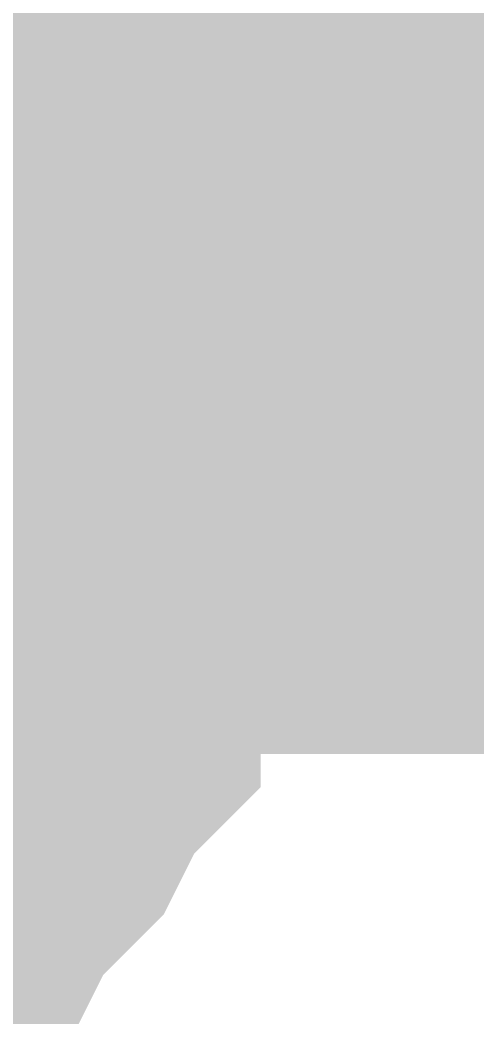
# Model space of a CAD drawing. Header units: inches. Extents: x 0 to 841, y 0 to 594.
# Drawn here: x 413.173 to 413.511, y 551.926 to 552.664 of the extents above; entities that cross this region are included whole.
import ezdxf

# ---------------------------------------------------------------- set-up
doc = ezdxf.new("R2010")
doc.units = ezdxf.units.IN
doc.layers.add('Sheet', color=255, linetype='Continuous')

msp = doc.modelspace()

# ---------------------------------------------------------------- linework, layer by layer
at = {"layer": 'Sheet'}
for points in [[(413.17875, 552.85481, 0.29972, 0.29972, 0), (413.20121, 552.80989, 0.29972, 0.29972, 0), (413.20121, 552.78743, 0.29972, 0.29972, 0), (413.22367, 552.74251, 0.29972, 0.29972, 0), (413.22367, 552.72006, 0.29972, 0.29972, 0), (413.24613, 552.67514, 0.29972, 0.29972, 0), (413.24613, 552.65268, 0.29972, 0.29972, 0), (413.26859, 552.60776, 0.29972, 0.29972, 0), (413.26859, 552.56284, 0.29972, 0.29972, 0), (413.26859, 552.54038, 0.29972, 0.29972, 0), (413.26859, 552.49546, 0.29972, 0.29972, 0)], [(413.17875, 552.85481, 0.29972, 0.29972, 0), (413.20121, 552.80989, 0.29972, 0.29972, 0), (413.20121, 552.78743, 0.29972, 0.29972, 0), (413.22367, 552.74251, 0.29972, 0.29972, 0), (413.22367, 552.72006, 0.29972, 0.29972, 0), (413.24613, 552.67514, 0.29972, 0.29972, 0), (413.24613, 552.65268, 0.29972, 0.29972, 0), (413.26859, 552.60776, 0.29972, 0.29972, 0), (413.26859, 552.56284, 0.29972, 0.29972, 0), (413.26859, 552.54038, 0.29972, 0.29972, 0), (413.26859, 552.49546, 0.29972, 0.29972, 0)], [(413.17875, 552.85481, 0.29972, 0.29972, 0), (413.20121, 552.80989, 0.29972, 0.29972, 0), (413.20121, 552.78743, 0.29972, 0.29972, 0), (413.22367, 552.74251, 0.29972, 0.29972, 0), (413.22367, 552.72006, 0.29972, 0.29972, 0), (413.24613, 552.67514, 0.29972, 0.29972, 0), (413.24613, 552.65268, 0.29972, 0.29972, 0), (413.26859, 552.60776, 0.29972, 0.29972, 0), (413.26859, 552.56284, 0.29972, 0.29972, 0), (413.26859, 552.54038, 0.29972, 0.29972, 0), (413.26859, 552.49546, 0.29972, 0.29972, 0)], [(413.17875, 552.85481, 0.29972, 0.29972, 0), (413.20121, 552.80989, 0.29972, 0.29972, 0), (413.20121, 552.78743, 0.29972, 0.29972, 0), (413.22367, 552.74251, 0.29972, 0.29972, 0), (413.22367, 552.72006, 0.29972, 0.29972, 0), (413.24613, 552.67514, 0.29972, 0.29972, 0), (413.24613, 552.65268, 0.29972, 0.29972, 0), (413.26859, 552.60776, 0.29972, 0.29972, 0), (413.26859, 552.56284, 0.29972, 0.29972, 0), (413.26859, 552.54038, 0.29972, 0.29972, 0), (413.26859, 552.49546, 0.29972, 0.29972, 0)], [(445.00147, 552.49546, 0.7493, 0.7493, 0), (429.99965, 552.49546, 0.7493, 0.7493, 0), (412.50502, 552.49546, 0.7493, 0.7493, 0), (412.50502, 552.49546, 0.7493, 0.7493, 0), (405.00411, 552.49546, 0.7493, 0.7493, 0), (405.00411, 552.49546, 0.7493, 0.7493, 0)], [(413.22367, 552.72006, 0.09906, 0.09906, 0), (413.24613, 552.67514, 0.09906, 0.09906, 0), (413.24613, 552.65268, 0.09906, 0.09906, 0), (413.26859, 552.60776, 0.09906, 0.09906, 0), (413.26859, 552.56284, 0.09906, 0.09906, 0), (413.26859, 552.54038, 0.09906, 0.09906, 0), (413.26859, 552.49546, 0.09906, 0.09906, 0)], [(413.22367, 552.72006, 0.09906, 0.09906, 0), (413.24613, 552.67514, 0.09906, 0.09906, 0), (413.24613, 552.65268, 0.09906, 0.09906, 0), (413.26859, 552.60776, 0.09906, 0.09906, 0), (413.26859, 552.56284, 0.09906, 0.09906, 0), (413.26859, 552.54038, 0.09906, 0.09906, 0), (413.26859, 552.49546, 0.09906, 0.09906, 0)], [(413.22367, 552.72006, 0.09906, 0.09906, 0), (413.24613, 552.67514, 0.09906, 0.09906, 0), (413.24613, 552.65268, 0.09906, 0.09906, 0), (413.26859, 552.60776, 0.09906, 0.09906, 0), (413.26859, 552.56284, 0.09906, 0.09906, 0), (413.26859, 552.54038, 0.09906, 0.09906, 0), (413.26859, 552.49546, 0.09906, 0.09906, 0)], [(413.22367, 552.72006, 0.09906, 0.09906, 0), (413.24613, 552.67514, 0.09906, 0.09906, 0), (413.24613, 552.65268, 0.09906, 0.09906, 0), (413.26859, 552.60776, 0.09906, 0.09906, 0), (413.26859, 552.56284, 0.09906, 0.09906, 0), (413.26859, 552.54038, 0.09906, 0.09906, 0), (413.26859, 552.49546, 0.09906, 0.09906, 0)], [(413.26859, 552.49546, 0.29972, 0.29972, 0), (413.26859, 552.45055, 0.29972, 0.29972, 0), (413.26859, 552.40563, 0.29972, 0.29972, 0), (413.26859, 552.38317, 0.29972, 0.29972, 0), (413.24613, 552.33825, 0.29972, 0.29972, 0), (413.24613, 552.29333, 0.29972, 0.29972, 0), (413.22367, 552.27087, 0.29972, 0.29972, 0), (413.22367, 552.22595, 0.29972, 0.29972, 0), (413.20121, 552.20349, 0.29972, 0.29972, 0), (413.20121, 552.15858, 0.29972, 0.29972, 0), (413.17875, 552.13612, 0.29972, 0.29972, 0), (413.1563, 552.0912, 0.29972, 0.29972, 0), (413.13384, 552.06874, 0.29972, 0.29972, 0), (413.11138, 552.04628, 0.29972, 0.29972, 0), (413.08892, 552.00136, 0.29972, 0.29972, 0), (413.06647, 551.9789, 0.29972, 0.29972, 0), (413.04401, 551.95644, 0.29972, 0.29972, 0), (413.02155, 551.93398, 0.29972, 0.29972, 0)], [(413.26859, 552.49546, 0.29972, 0.29972, 0), (413.26859, 552.45055, 0.29972, 0.29972, 0), (413.26859, 552.40563, 0.29972, 0.29972, 0), (413.26859, 552.38317, 0.29972, 0.29972, 0), (413.24613, 552.33825, 0.29972, 0.29972, 0), (413.24613, 552.29333, 0.29972, 0.29972, 0), (413.22367, 552.27087, 0.29972, 0.29972, 0), (413.22367, 552.22595, 0.29972, 0.29972, 0), (413.20121, 552.20349, 0.29972, 0.29972, 0), (413.20121, 552.15858, 0.29972, 0.29972, 0), (413.17875, 552.13612, 0.29972, 0.29972, 0), (413.1563, 552.0912, 0.29972, 0.29972, 0), (413.13384, 552.06874, 0.29972, 0.29972, 0), (413.11138, 552.04628, 0.29972, 0.29972, 0), (413.08892, 552.00136, 0.29972, 0.29972, 0), (413.06647, 551.9789, 0.29972, 0.29972, 0), (413.04401, 551.95644, 0.29972, 0.29972, 0), (413.02155, 551.93398, 0.29972, 0.29972, 0)], [(413.26859, 552.49546, 0.29972, 0.29972, 0), (413.26859, 552.45055, 0.29972, 0.29972, 0), (413.26859, 552.40563, 0.29972, 0.29972, 0), (413.26859, 552.38317, 0.29972, 0.29972, 0), (413.24613, 552.33825, 0.29972, 0.29972, 0), (413.24613, 552.29333, 0.29972, 0.29972, 0), (413.22367, 552.27087, 0.29972, 0.29972, 0), (413.22367, 552.22595, 0.29972, 0.29972, 0), (413.20121, 552.20349, 0.29972, 0.29972, 0), (413.20121, 552.15858, 0.29972, 0.29972, 0), (413.17875, 552.13612, 0.29972, 0.29972, 0), (413.1563, 552.0912, 0.29972, 0.29972, 0), (413.13384, 552.06874, 0.29972, 0.29972, 0), (413.11138, 552.04628, 0.29972, 0.29972, 0), (413.08892, 552.00136, 0.29972, 0.29972, 0), (413.06647, 551.9789, 0.29972, 0.29972, 0), (413.04401, 551.95644, 0.29972, 0.29972, 0), (413.02155, 551.93398, 0.29972, 0.29972, 0)], [(413.26859, 552.49546, 0.29972, 0.29972, 0), (413.26859, 552.45055, 0.29972, 0.29972, 0), (413.26859, 552.40563, 0.29972, 0.29972, 0), (413.26859, 552.38317, 0.29972, 0.29972, 0), (413.24613, 552.33825, 0.29972, 0.29972, 0), (413.24613, 552.29333, 0.29972, 0.29972, 0), (413.22367, 552.27087, 0.29972, 0.29972, 0), (413.22367, 552.22595, 0.29972, 0.29972, 0), (413.20121, 552.20349, 0.29972, 0.29972, 0), (413.20121, 552.15858, 0.29972, 0.29972, 0), (413.17875, 552.13612, 0.29972, 0.29972, 0), (413.1563, 552.0912, 0.29972, 0.29972, 0), (413.13384, 552.06874, 0.29972, 0.29972, 0), (413.11138, 552.04628, 0.29972, 0.29972, 0), (413.08892, 552.00136, 0.29972, 0.29972, 0), (413.06647, 551.9789, 0.29972, 0.29972, 0), (413.04401, 551.95644, 0.29972, 0.29972, 0), (413.02155, 551.93398, 0.29972, 0.29972, 0)], [(413.26859, 552.49546, 0.29972, 0.29972, 0), (413.26859, 552.49546, 0.29972, 0.29972, 0), (413.26859, 552.49546, 0.29972, 0.29972, 0), (413.26859, 552.49546, 0.29972, 0.29972, 0), (413.26859, 552.49546, 0.29972, 0.29972, 0), (413.26859, 552.49546, 0.29972, 0.29972, 0), (413.26859, 552.49546, 0.29972, 0.29972, 0), (413.26859, 552.49546, 0.29972, 0.29972, 0), (413.26859, 552.49546, 0.29972, 0.29972, 0), (413.26859, 552.49546, 0.29972, 0.29972, 0), (413.26859, 552.49546, 0.29972, 0.29972, 0), (413.26859, 552.49546, 0.29972, 0.29972, 0), (413.26859, 552.49546, 0.29972, 0.29972, 0), (413.26859, 552.49546, 0.29972, 0.29972, 0), (413.26859, 552.49546, 0.29972, 0.29972, 0), (413.26859, 552.49546, 0.29972, 0.29972, 0), (413.26859, 552.49546, 0.29972, 0.29972, 0), (413.26859, 552.49546, 0.29972, 0.29972, 0), (413.26859, 552.49546, 0.29972, 0.29972, 0), (413.26859, 552.49546, 0.29972, 0.29972, 0), (413.26859, 552.49546, 0.29972, 0.29972, 0), (413.26859, 552.49546, 0.29972, 0.29972, 0), (413.26859, 552.49546, 0.29972, 0.29972, 0), (413.26859, 552.49546, 0.29972, 0.29972, 0), (413.26859, 552.49546, 0.29972, 0.29972, 0), (413.26859, 552.49546, 0.29972, 0.29972, 0), (413.26859, 552.49546, 0.29972, 0.29972, 0), (413.26859, 552.49546, 0.29972, 0.29972, 0), (413.26859, 552.49546, 0.29972, 0.29972, 0), (413.26859, 552.49546, 0.29972, 0.29972, 0), (413.26859, 552.49546, 0.29972, 0.29972, 0), (413.26859, 552.49546, 0.29972, 0.29972, 0), (413.26859, 552.49546, 0.29972, 0.29972, 0)], [(413.26859, 552.49546, 0.29972, 0.29972, 0), (413.26859, 552.49546, 0.29972, 0.29972, 0)], [(413.26859, 552.49546, 0.29972, 0.29972, 0), (413.26859, 552.49546, 0.29972, 0.29972, 0), (413.26859, 552.49546, 0.29972, 0.29972, 0), (413.26859, 552.49546, 0.29972, 0.29972, 0), (413.26859, 552.49546, 0.29972, 0.29972, 0), (413.26859, 552.49546, 0.29972, 0.29972, 0), (413.26859, 552.49546, 0.29972, 0.29972, 0), (413.26859, 552.49546, 0.29972, 0.29972, 0), (413.26859, 552.49546, 0.29972, 0.29972, 0), (413.26859, 552.49546, 0.29972, 0.29972, 0), (413.26859, 552.49546, 0.29972, 0.29972, 0), (413.26859, 552.49546, 0.29972, 0.29972, 0), (413.26859, 552.49546, 0.29972, 0.29972, 0), (413.26859, 552.49546, 0.29972, 0.29972, 0), (413.26859, 552.49546, 0.29972, 0.29972, 0), (413.26859, 552.49546, 0.29972, 0.29972, 0), (413.26859, 552.49546, 0.29972, 0.29972, 0), (413.26859, 552.49546, 0.29972, 0.29972, 0), (413.26859, 552.49546, 0.29972, 0.29972, 0), (413.26859, 552.49546, 0.29972, 0.29972, 0), (413.26859, 552.49546, 0.29972, 0.29972, 0), (413.26859, 552.49546, 0.29972, 0.29972, 0), (413.26859, 552.49546, 0.29972, 0.29972, 0), (413.26859, 552.49546, 0.29972, 0.29972, 0), (413.26859, 552.49546, 0.29972, 0.29972, 0), (413.26859, 552.49546, 0.29972, 0.29972, 0), (413.26859, 552.49546, 0.29972, 0.29972, 0), (413.26859, 552.49546, 0.29972, 0.29972, 0), (413.26859, 552.49546, 0.29972, 0.29972, 0), (413.26859, 552.49546, 0.29972, 0.29972, 0), (413.26859, 552.49546, 0.29972, 0.29972, 0), (413.26859, 552.49546, 0.29972, 0.29972, 0), (413.26859, 552.49546, 0.29972, 0.29972, 0)], [(413.26859, 552.49546, 0.29972, 0.29972, 0), (413.26859, 552.49546, 0.29972, 0.29972, 0)], [(413.26859, 552.49546, 0.29972, 0.29972, 0), (413.26859, 552.49546, 0.29972, 0.29972, 0), (413.26859, 552.49546, 0.29972, 0.29972, 0), (413.26859, 552.49546, 0.29972, 0.29972, 0), (413.26859, 552.49546, 0.29972, 0.29972, 0), (413.26859, 552.49546, 0.29972, 0.29972, 0), (413.26859, 552.49546, 0.29972, 0.29972, 0), (413.26859, 552.49546, 0.29972, 0.29972, 0), (413.26859, 552.49546, 0.29972, 0.29972, 0), (413.26859, 552.49546, 0.29972, 0.29972, 0), (413.26859, 552.49546, 0.29972, 0.29972, 0), (413.26859, 552.49546, 0.29972, 0.29972, 0), (413.26859, 552.49546, 0.29972, 0.29972, 0), (413.26859, 552.49546, 0.29972, 0.29972, 0), (413.26859, 552.49546, 0.29972, 0.29972, 0), (413.26859, 552.49546, 0.29972, 0.29972, 0), (413.26859, 552.49546, 0.29972, 0.29972, 0), (413.26859, 552.49546, 0.29972, 0.29972, 0), (413.26859, 552.49546, 0.29972, 0.29972, 0), (413.26859, 552.49546, 0.29972, 0.29972, 0), (413.26859, 552.49546, 0.29972, 0.29972, 0), (413.26859, 552.49546, 0.29972, 0.29972, 0), (413.26859, 552.49546, 0.29972, 0.29972, 0), (413.26859, 552.49546, 0.29972, 0.29972, 0), (413.26859, 552.49546, 0.29972, 0.29972, 0), (413.26859, 552.49546, 0.29972, 0.29972, 0), (413.26859, 552.49546, 0.29972, 0.29972, 0), (413.26859, 552.49546, 0.29972, 0.29972, 0), (413.26859, 552.49546, 0.29972, 0.29972, 0), (413.26859, 552.49546, 0.29972, 0.29972, 0), (413.26859, 552.49546, 0.29972, 0.29972, 0), (413.26859, 552.49546, 0.29972, 0.29972, 0), (413.26859, 552.49546, 0.29972, 0.29972, 0)], [(413.26859, 552.49546, 0.29972, 0.29972, 0), (413.26859, 552.49546, 0.29972, 0.29972, 0)], [(413.26859, 552.49546, 0.29972, 0.29972, 0), (413.26859, 552.49546, 0.29972, 0.29972, 0), (413.26859, 552.49546, 0.29972, 0.29972, 0), (413.26859, 552.49546, 0.29972, 0.29972, 0), (413.26859, 552.49546, 0.29972, 0.29972, 0), (413.26859, 552.49546, 0.29972, 0.29972, 0), (413.26859, 552.49546, 0.29972, 0.29972, 0), (413.26859, 552.49546, 0.29972, 0.29972, 0), (413.26859, 552.49546, 0.29972, 0.29972, 0), (413.26859, 552.49546, 0.29972, 0.29972, 0), (413.26859, 552.49546, 0.29972, 0.29972, 0), (413.26859, 552.49546, 0.29972, 0.29972, 0), (413.26859, 552.49546, 0.29972, 0.29972, 0), (413.26859, 552.49546, 0.29972, 0.29972, 0), (413.26859, 552.49546, 0.29972, 0.29972, 0), (413.26859, 552.49546, 0.29972, 0.29972, 0), (413.26859, 552.49546, 0.29972, 0.29972, 0), (413.26859, 552.49546, 0.29972, 0.29972, 0), (413.26859, 552.49546, 0.29972, 0.29972, 0), (413.26859, 552.49546, 0.29972, 0.29972, 0), (413.26859, 552.49546, 0.29972, 0.29972, 0), (413.26859, 552.49546, 0.29972, 0.29972, 0), (413.26859, 552.49546, 0.29972, 0.29972, 0), (413.26859, 552.49546, 0.29972, 0.29972, 0), (413.26859, 552.49546, 0.29972, 0.29972, 0), (413.26859, 552.49546, 0.29972, 0.29972, 0), (413.26859, 552.49546, 0.29972, 0.29972, 0), (413.26859, 552.49546, 0.29972, 0.29972, 0), (413.26859, 552.49546, 0.29972, 0.29972, 0), (413.26859, 552.49546, 0.29972, 0.29972, 0), (413.26859, 552.49546, 0.29972, 0.29972, 0), (413.26859, 552.49546, 0.29972, 0.29972, 0), (413.26859, 552.49546, 0.29972, 0.29972, 0)], [(413.26859, 552.49546, 0.29972, 0.29972, 0), (413.26859, 552.49546, 0.29972, 0.29972, 0)], [(413.26859, 552.49546, 0.09906, 0.09906, 0), (413.26859, 552.45055, 0.09906, 0.09906, 0), (413.26859, 552.40563, 0.09906, 0.09906, 0), (413.26859, 552.38317, 0.09906, 0.09906, 0), (413.24613, 552.33825, 0.09906, 0.09906, 0), (413.24613, 552.29333, 0.09906, 0.09906, 0), (413.22367, 552.27087, 0.09906, 0.09906, 0), (413.22367, 552.22595, 0.09906, 0.09906, 0), (413.20121, 552.20349, 0.09906, 0.09906, 0), (413.20121, 552.15858, 0.09906, 0.09906, 0), (413.17875, 552.13612, 0.09906, 0.09906, 0), (413.1563, 552.0912, 0.09906, 0.09906, 0), (413.13384, 552.06874, 0.09906, 0.09906, 0), (413.11138, 552.04628, 0.09906, 0.09906, 0), (413.08892, 552.00136, 0.09906, 0.09906, 0), (413.06647, 551.9789, 0.09906, 0.09906, 0), (413.04401, 551.95644, 0.09906, 0.09906, 0), (413.02155, 551.93398, 0.09906, 0.09906, 0), (412.99909, 551.91153, 0.09906, 0.09906, 0), (412.95418, 551.88907, 0.09906, 0.09906, 0), (412.93172, 551.86661, 0.09906, 0.09906, 0)], [(413.26859, 552.49546, 0.09906, 0.09906, 0), (413.26859, 552.45055, 0.09906, 0.09906, 0), (413.26859, 552.40563, 0.09906, 0.09906, 0), (413.26859, 552.38317, 0.09906, 0.09906, 0), (413.24613, 552.33825, 0.09906, 0.09906, 0), (413.24613, 552.29333, 0.09906, 0.09906, 0), (413.22367, 552.27087, 0.09906, 0.09906, 0), (413.22367, 552.22595, 0.09906, 0.09906, 0), (413.20121, 552.20349, 0.09906, 0.09906, 0), (413.20121, 552.15858, 0.09906, 0.09906, 0), (413.17875, 552.13612, 0.09906, 0.09906, 0), (413.1563, 552.0912, 0.09906, 0.09906, 0), (413.13384, 552.06874, 0.09906, 0.09906, 0), (413.11138, 552.04628, 0.09906, 0.09906, 0), (413.08892, 552.00136, 0.09906, 0.09906, 0), (413.06647, 551.9789, 0.09906, 0.09906, 0), (413.04401, 551.95644, 0.09906, 0.09906, 0), (413.02155, 551.93398, 0.09906, 0.09906, 0), (412.99909, 551.91153, 0.09906, 0.09906, 0), (412.95418, 551.88907, 0.09906, 0.09906, 0), (412.93172, 551.86661, 0.09906, 0.09906, 0)], [(413.26859, 552.49546, 0.09906, 0.09906, 0), (413.26859, 552.45055, 0.09906, 0.09906, 0), (413.26859, 552.40563, 0.09906, 0.09906, 0), (413.26859, 552.38317, 0.09906, 0.09906, 0), (413.24613, 552.33825, 0.09906, 0.09906, 0), (413.24613, 552.29333, 0.09906, 0.09906, 0), (413.22367, 552.27087, 0.09906, 0.09906, 0), (413.22367, 552.22595, 0.09906, 0.09906, 0), (413.20121, 552.20349, 0.09906, 0.09906, 0), (413.20121, 552.15858, 0.09906, 0.09906, 0), (413.17875, 552.13612, 0.09906, 0.09906, 0), (413.1563, 552.0912, 0.09906, 0.09906, 0), (413.13384, 552.06874, 0.09906, 0.09906, 0), (413.11138, 552.04628, 0.09906, 0.09906, 0), (413.08892, 552.00136, 0.09906, 0.09906, 0), (413.06647, 551.9789, 0.09906, 0.09906, 0), (413.04401, 551.95644, 0.09906, 0.09906, 0), (413.02155, 551.93398, 0.09906, 0.09906, 0), (412.99909, 551.91153, 0.09906, 0.09906, 0), (412.95418, 551.88907, 0.09906, 0.09906, 0), (412.93172, 551.86661, 0.09906, 0.09906, 0)], [(413.26859, 552.49546, 0.09906, 0.09906, 0), (413.26859, 552.45055, 0.09906, 0.09906, 0), (413.26859, 552.40563, 0.09906, 0.09906, 0), (413.26859, 552.38317, 0.09906, 0.09906, 0), (413.24613, 552.33825, 0.09906, 0.09906, 0), (413.24613, 552.29333, 0.09906, 0.09906, 0), (413.22367, 552.27087, 0.09906, 0.09906, 0), (413.22367, 552.22595, 0.09906, 0.09906, 0), (413.20121, 552.20349, 0.09906, 0.09906, 0), (413.20121, 552.15858, 0.09906, 0.09906, 0), (413.17875, 552.13612, 0.09906, 0.09906, 0), (413.1563, 552.0912, 0.09906, 0.09906, 0), (413.13384, 552.06874, 0.09906, 0.09906, 0), (413.11138, 552.04628, 0.09906, 0.09906, 0), (413.08892, 552.00136, 0.09906, 0.09906, 0), (413.06647, 551.9789, 0.09906, 0.09906, 0), (413.04401, 551.95644, 0.09906, 0.09906, 0), (413.02155, 551.93398, 0.09906, 0.09906, 0), (412.99909, 551.91153, 0.09906, 0.09906, 0), (412.95418, 551.88907, 0.09906, 0.09906, 0), (412.93172, 551.86661, 0.09906, 0.09906, 0)], [(413.26859, 552.49546, 0.09906, 0.09906, 0), (413.26859, 552.49546, 0.09906, 0.09906, 0), (413.26859, 552.49546, 0.09906, 0.09906, 0), (413.26859, 552.49546, 0.09906, 0.09906, 0), (413.26859, 552.49546, 0.09906, 0.09906, 0), (413.26859, 552.49546, 0.09906, 0.09906, 0), (413.26859, 552.49546, 0.09906, 0.09906, 0), (413.26859, 552.49546, 0.09906, 0.09906, 0), (413.26859, 552.49546, 0.09906, 0.09906, 0), (413.26859, 552.49546, 0.09906, 0.09906, 0), (413.26859, 552.49546, 0.09906, 0.09906, 0), (413.26859, 552.49546, 0.09906, 0.09906, 0), (413.26859, 552.49546, 0.09906, 0.09906, 0), (413.26859, 552.49546, 0.09906, 0.09906, 0), (413.26859, 552.49546, 0.09906, 0.09906, 0), (413.26859, 552.49546, 0.09906, 0.09906, 0), (413.26859, 552.49546, 0.09906, 0.09906, 0), (413.26859, 552.49546, 0.09906, 0.09906, 0), (413.26859, 552.49546, 0.09906, 0.09906, 0), (413.26859, 552.49546, 0.09906, 0.09906, 0), (413.26859, 552.49546, 0.09906, 0.09906, 0), (413.26859, 552.49546, 0.09906, 0.09906, 0), (413.26859, 552.49546, 0.09906, 0.09906, 0), (413.26859, 552.49546, 0.09906, 0.09906, 0), (413.26859, 552.49546, 0.09906, 0.09906, 0), (413.26859, 552.49546, 0.09906, 0.09906, 0), (413.26859, 552.49546, 0.09906, 0.09906, 0), (413.26859, 552.49546, 0.09906, 0.09906, 0), (413.26859, 552.49546, 0.09906, 0.09906, 0), (413.26859, 552.49546, 0.09906, 0.09906, 0), (413.26859, 552.49546, 0.09906, 0.09906, 0), (413.26859, 552.49546, 0.09906, 0.09906, 0), (413.26859, 552.49546, 0.09906, 0.09906, 0)], [(413.26859, 552.49546, 0.09906, 0.09906, 0), (413.26859, 552.49546, 0.09906, 0.09906, 0)], [(413.26859, 552.49546, 0.09906, 0.09906, 0), (413.26859, 552.49546, 0.09906, 0.09906, 0), (413.26859, 552.49546, 0.09906, 0.09906, 0), (413.26859, 552.49546, 0.09906, 0.09906, 0), (413.26859, 552.49546, 0.09906, 0.09906, 0), (413.26859, 552.49546, 0.09906, 0.09906, 0), (413.26859, 552.49546, 0.09906, 0.09906, 0), (413.26859, 552.49546, 0.09906, 0.09906, 0), (413.26859, 552.49546, 0.09906, 0.09906, 0), (413.26859, 552.49546, 0.09906, 0.09906, 0), (413.26859, 552.49546, 0.09906, 0.09906, 0), (413.26859, 552.49546, 0.09906, 0.09906, 0), (413.26859, 552.49546, 0.09906, 0.09906, 0), (413.26859, 552.49546, 0.09906, 0.09906, 0), (413.26859, 552.49546, 0.09906, 0.09906, 0), (413.26859, 552.49546, 0.09906, 0.09906, 0), (413.26859, 552.49546, 0.09906, 0.09906, 0), (413.26859, 552.49546, 0.09906, 0.09906, 0), (413.26859, 552.49546, 0.09906, 0.09906, 0), (413.26859, 552.49546, 0.09906, 0.09906, 0), (413.26859, 552.49546, 0.09906, 0.09906, 0), (413.26859, 552.49546, 0.09906, 0.09906, 0), (413.26859, 552.49546, 0.09906, 0.09906, 0), (413.26859, 552.49546, 0.09906, 0.09906, 0), (413.26859, 552.49546, 0.09906, 0.09906, 0), (413.26859, 552.49546, 0.09906, 0.09906, 0), (413.26859, 552.49546, 0.09906, 0.09906, 0), (413.26859, 552.49546, 0.09906, 0.09906, 0), (413.26859, 552.49546, 0.09906, 0.09906, 0), (413.26859, 552.49546, 0.09906, 0.09906, 0), (413.26859, 552.49546, 0.09906, 0.09906, 0), (413.26859, 552.49546, 0.09906, 0.09906, 0), (413.26859, 552.49546, 0.09906, 0.09906, 0)], [(413.26859, 552.49546, 0.09906, 0.09906, 0), (413.26859, 552.49546, 0.09906, 0.09906, 0)], [(413.26859, 552.49546, 0.09906, 0.09906, 0), (413.26859, 552.49546, 0.09906, 0.09906, 0), (413.26859, 552.49546, 0.09906, 0.09906, 0), (413.26859, 552.49546, 0.09906, 0.09906, 0), (413.26859, 552.49546, 0.09906, 0.09906, 0), (413.26859, 552.49546, 0.09906, 0.09906, 0), (413.26859, 552.49546, 0.09906, 0.09906, 0), (413.26859, 552.49546, 0.09906, 0.09906, 0), (413.26859, 552.49546, 0.09906, 0.09906, 0), (413.26859, 552.49546, 0.09906, 0.09906, 0), (413.26859, 552.49546, 0.09906, 0.09906, 0), (413.26859, 552.49546, 0.09906, 0.09906, 0), (413.26859, 552.49546, 0.09906, 0.09906, 0), (413.26859, 552.49546, 0.09906, 0.09906, 0), (413.26859, 552.49546, 0.09906, 0.09906, 0), (413.26859, 552.49546, 0.09906, 0.09906, 0), (413.26859, 552.49546, 0.09906, 0.09906, 0), (413.26859, 552.49546, 0.09906, 0.09906, 0), (413.26859, 552.49546, 0.09906, 0.09906, 0), (413.26859, 552.49546, 0.09906, 0.09906, 0), (413.26859, 552.49546, 0.09906, 0.09906, 0), (413.26859, 552.49546, 0.09906, 0.09906, 0), (413.26859, 552.49546, 0.09906, 0.09906, 0), (413.26859, 552.49546, 0.09906, 0.09906, 0), (413.26859, 552.49546, 0.09906, 0.09906, 0), (413.26859, 552.49546, 0.09906, 0.09906, 0), (413.26859, 552.49546, 0.09906, 0.09906, 0), (413.26859, 552.49546, 0.09906, 0.09906, 0), (413.26859, 552.49546, 0.09906, 0.09906, 0), (413.26859, 552.49546, 0.09906, 0.09906, 0), (413.26859, 552.49546, 0.09906, 0.09906, 0), (413.26859, 552.49546, 0.09906, 0.09906, 0), (413.26859, 552.49546, 0.09906, 0.09906, 0)], [(413.26859, 552.49546, 0.09906, 0.09906, 0), (413.26859, 552.49546, 0.09906, 0.09906, 0)], [(413.26859, 552.49546, 0.09906, 0.09906, 0), (413.26859, 552.49546, 0.09906, 0.09906, 0), (413.26859, 552.49546, 0.09906, 0.09906, 0), (413.26859, 552.49546, 0.09906, 0.09906, 0), (413.26859, 552.49546, 0.09906, 0.09906, 0), (413.26859, 552.49546, 0.09906, 0.09906, 0), (413.26859, 552.49546, 0.09906, 0.09906, 0), (413.26859, 552.49546, 0.09906, 0.09906, 0), (413.26859, 552.49546, 0.09906, 0.09906, 0), (413.26859, 552.49546, 0.09906, 0.09906, 0), (413.26859, 552.49546, 0.09906, 0.09906, 0), (413.26859, 552.49546, 0.09906, 0.09906, 0), (413.26859, 552.49546, 0.09906, 0.09906, 0), (413.26859, 552.49546, 0.09906, 0.09906, 0), (413.26859, 552.49546, 0.09906, 0.09906, 0), (413.26859, 552.49546, 0.09906, 0.09906, 0), (413.26859, 552.49546, 0.09906, 0.09906, 0), (413.26859, 552.49546, 0.09906, 0.09906, 0), (413.26859, 552.49546, 0.09906, 0.09906, 0), (413.26859, 552.49546, 0.09906, 0.09906, 0), (413.26859, 552.49546, 0.09906, 0.09906, 0), (413.26859, 552.49546, 0.09906, 0.09906, 0), (413.26859, 552.49546, 0.09906, 0.09906, 0), (413.26859, 552.49546, 0.09906, 0.09906, 0), (413.26859, 552.49546, 0.09906, 0.09906, 0), (413.26859, 552.49546, 0.09906, 0.09906, 0), (413.26859, 552.49546, 0.09906, 0.09906, 0), (413.26859, 552.49546, 0.09906, 0.09906, 0), (413.26859, 552.49546, 0.09906, 0.09906, 0), (413.26859, 552.49546, 0.09906, 0.09906, 0), (413.26859, 552.49546, 0.09906, 0.09906, 0), (413.26859, 552.49546, 0.09906, 0.09906, 0), (413.26859, 552.49546, 0.09906, 0.09906, 0)], [(413.26859, 552.49546, 0.09906, 0.09906, 0), (413.26859, 552.49546, 0.09906, 0.09906, 0)]]:
    msp.add_lwpolyline(points, format="xyseb", dxfattribs=at)

doc.saveas('drawing.dxf')
